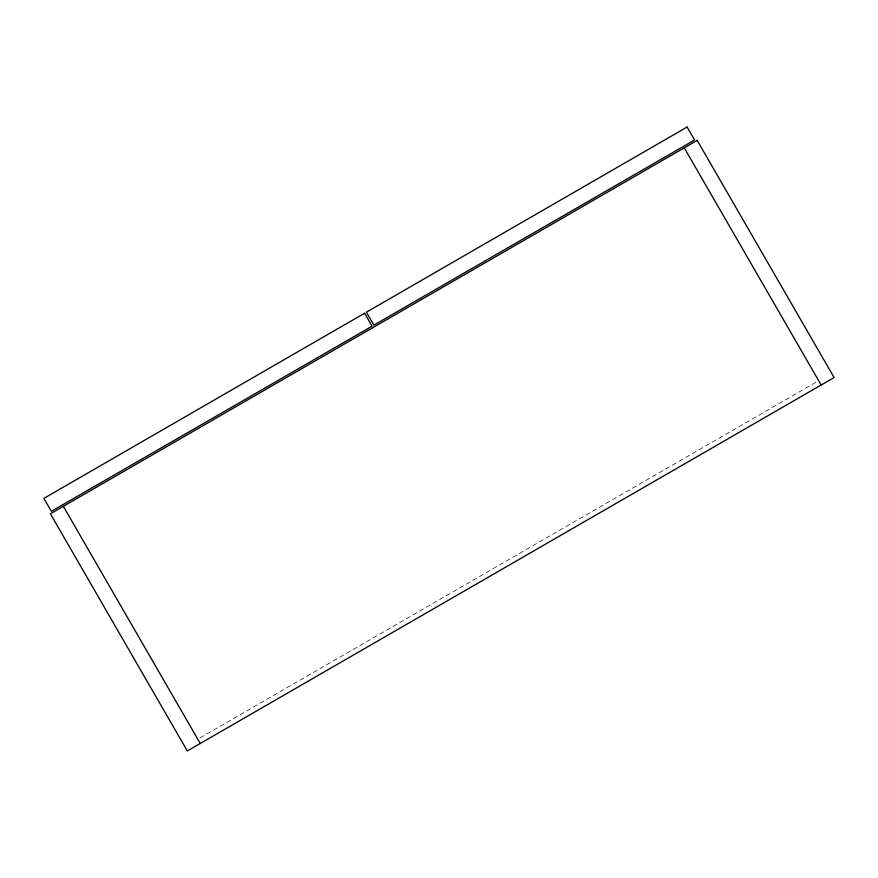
<?xml version="1.0" encoding="UTF-8"?>
<svg xmlns="http://www.w3.org/2000/svg" width="878" height="878" viewBox="0 0 878 878"><rect width="100%" height="100%" fill="white"/><g stroke="black" fill="none" stroke-linecap="round" stroke-linejoin="round"><path stroke-width="0.66" stroke-dasharray="4.39 3.29" d="M200.14 737.805L817.484 381.381"/><path stroke-width="1.32" d="M684.247 147.855L821.16 385.003M63.337 506.332L200.261 743.479M364.589 313.237L43.9 498.386L51.363 511.325L372.063 326.177L364.589 313.237M687.09 127.047L366.389 312.195L373.863 325.134L694.553 139.986L687.09 127.047M697.176 140.381L50.397 513.806L187.321 750.953L834.1 377.54L697.176 140.381"/></g></svg>
